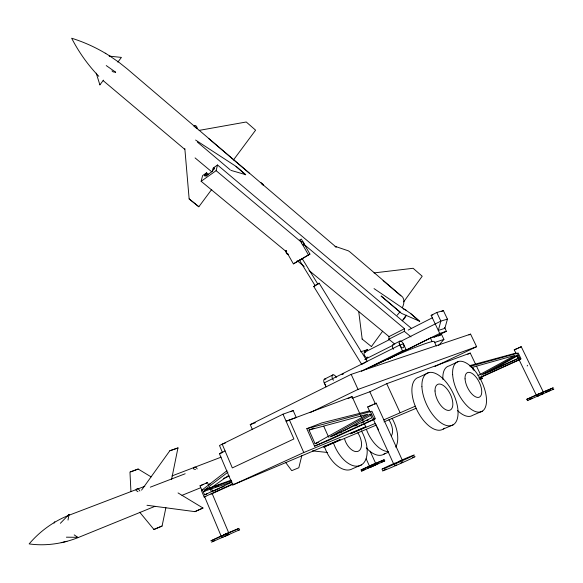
<?xml version="1.0" encoding="UTF-8"?>
<svg xmlns="http://www.w3.org/2000/svg" width="583" height="583" viewBox="0 0 583 583"><rect width="100%" height="100%" fill="white"/><g stroke="black" fill="none" stroke-linecap="round" stroke-linejoin="round"><path stroke-width="0.87" d="M410.993 336.901L404.34 331.333L404.485 328.71L304.02 244.415M394.815 344.145L388.839 339.204L389.021 336.595L309.099 270.534M54.78 521.698L54.044 523.14M68.014 520.065L69.013 514.461M151.099 476.872L138.171 469.038L130.745 471.887M171.562 479.466L177.961 447.882L169.813 450.768L141.552 490.135M139.731 512.246L153.985 529.524L162.081 526.034L165.893 507.706M146.982 505.272L194.926 511.648L202.986 508.026L178.055 492.934M202.986 508.026L194.926 511.648M286.668 251.987L201.142 181.284L216.118 170.659L217.51 164.989L411.358 328.353M285.823 462.713L291.74 470.67L298.831 467.741L301.797 455.673M212.394 171.417L213.254 167.984M217.51 164.989L213.509 167.846L213.247 168.888L214.449 168.035L214.165 169.157L212.97 170.01L212.686 171.132L205.704 176.095L205.988 174.98L204.611 175.957L206.542 172.816L208.634 174.565M201.142 181.284L202.6 175.621L206.542 172.816M211.491 542.168L239.664 529.772L238.571 530.064M436.769 312.503L443.364 310.608L447.431 319.12L444.873 328.346L438.292 330.423L440.865 321.102L436.769 312.503L431.15 315.374L439.72 333.418L446.381 331.29L444.523 327.376M527.214 366L527.462 365.257M402.255 307.904C403.808 304.596 404.908 300.369 402.671 297.119L350.07 252.045L348.401 250.843L335.057 246.325L336.172 247.141L127.079 68.787L118.939 62.301L109.721 55.968M316.015 285.065L315.126 285.648L299.502 260.288L301.717 258.852L302.183 258.633L317.801 284.03L317.465 284.271M302.183 258.633L301.615 259.078L309.93 254.093L301.353 239.081L299.822 239.795L301.535 242.805M399.435 311.606L401.512 313.37L419.782 321.306L410.432 313.348L374.031 288.6M403.684 301.856L422.201 276.225L413.114 268.282L374.031 272.917M371.393 346.594L382.674 331.166M410.432 313.348L419.665 321.466M230.941 170.389L245.756 174.66L236.013 166.374L195.596 140.058M233.477 159.961L255.602 130.169L246.237 121.993L199.131 130.388M184.833 148.585L189.147 198.912L198.847 206.761L211.746 189.388M236.013 166.374L245.618 174.834M99.89 84.856L103.475 80.119M117.839 62.141L121.417 57.411L109.159 56.128M361.7 364.397L313.763 286.501L318.231 283.688L319.149 283.2L367.071 361.125L365.672 362.138M319.149 283.2L317.954 284.03M397.205 315.199L399.872 312.014L381.122 296.142M438.576 345.581L443.918 339.415L441.564 334.46L430.429 338.053L387.476 359.332M193.993 126.394C194.758 123.778 197.848 127.028 197.076 128.763L194.933 126.941M369.95 411.933L367.691 406.97L376.217 403.166L402.35 460.264L393.707 464.046L372.967 418.55M376.217 403.166L374.344 404.143M60.355 523.315L68.991 514.454M516.225 353.874L514.25 349.829L521.238 346.717L543.363 392.119L536.338 395.172L517.012 355.492M536.338 395.172L538.656 394.079M205.85 496.308L204.159 497.015L201.426 490.507L227.006 470.7M227.924 472.179L204.203 490.216L231.291 480.815M212.11 493.451L228.733 532.891L221.795 536.017L221.212 536.236L204.546 496.556M221.212 536.236L222.196 535.726M205.041 489.873L212.591 486.783L228.791 475.378M202.119 490.769L200.035 485.807L207.512 482.542L208.576 485.056M207.512 482.542L205.551 483.496M365.009 362.553L362.386 364.076M316.27 284.854L316.977 284.424M394.64 465.533L394.91 465.518M287.601 253.714L293.387 263.859L309.93 254.093M300.114 259.974L293.387 263.859M393.707 464.046L399.34 461.466M521.238 346.717L518.418 348.066M317.05 284.438L317.801 284.03M315.265 285.677L313.763 286.501M343.569 431.129L371.429 414.834M517.726 355.696L489.275 371.757L518.95 358.217M315.075 443.721L367.771 414.178L309.012 430.05L315.075 443.721L318.354 442.388M477.892 375.649L514.898 355.39L471.115 367.669M370.205 467.289L372.916 466.189M370.139 451.198L375.714 463.507L369.52 466.225L366.182 458.836M369.52 466.225L370.584 465.708M528.009 400.23L527.221 400.652L553.85 389.101L552.553 389.51M299.975 260.069L299.502 260.288M228.922 534.531L229.33 534.305L228.733 534.516M389.021 336.595L404.485 328.71M441.768 311.417L443.364 310.608M364.324 351.323L367.64 349.632L360.564 351.826M537.278 396.265L538.984 395.631M388.839 339.204L404.34 331.333M364.783 352.168L389.706 339.488M408.202 330.087L432.324 317.815M324.687 379.03L332.959 374.862M393.204 344.509L400.011 341.084M365.016 359.361L393.263 345.114M400.521 341.449L440.865 321.102L447.431 319.12M402.889 461.991L400.754 463.011M373.652 365.803L406.132 349.705L403.4 343.861L399.749 345.027L324.214 382.885L326.014 386.879M342.017 374.599L343.649 373.783M252.388 429.554L250.238 424.584L351.177 374.366L470.583 334.132L476.617 346.688L434.991 366.445M361.416 371.276L402.489 350.9L406.132 349.705M387.688 359.245L439.72 333.418M434.138 337.353L446.381 331.29M438.299 336.07L441.564 334.46M359.864 413.755L352.088 396.629L286.107 421.232L296.237 417.508L293.162 410.549L283.003 414.185L219.478 445.507L222.349 452.248M290.735 411.744L293.162 410.549M212.474 541.636L214.34 540.725M376.654 424.956L323.674 447.125L340.159 439.64L232.734 484.976L219.412 453.683L225.074 450.929M468.951 334.926L470.583 334.132M365.461 369.323L396.717 355.047A51.953 3.09 -24.1 0 1 434.269 341.565L436.39 346.047M310.032 412.655L358.028 389.408L476.617 346.688M348.109 398.546L352.088 396.629M222.786 537.14L221.802 537.65L223.027 537.176M352.132 398.313L369.841 391.769L386.726 383.694L470.241 353.065L475.32 363.683M428.804 372.573L418.922 377.245A28.727 14.517 64.2 0 0 417.231 410.621A28.727 14.517 64.2 0 0 444.392 428.155M467.792 354.224L470.241 353.065M458.69 361.424L449.048 365.956A27.459 13.249 63.9 0 0 442.891 379.424M364.783 469.512L361.438 471.173L384.846 460.869L381.209 462.283M227.61 535.158L228.361 534.808M370.569 467.114L372.552 466.211M205.682 490.624L203.227 491.629L204.582 494.85L231.968 482.17M354.981 426.049L357.408 424.927M361.453 423.054L364.696 421.553M366.313 420.809L368.748 419.687M204.159 497.015L232.909 483.759M375.058 418.988L329.3 440.056L314.543 446.141L306.811 428.687L321.663 422.945L369.549 410.884M529.626 399.45L531.973 398.371M232.734 484.976L303.772 452.532L365.789 426.807L364.302 423.542M537.774 396.025L538.459 395.719M543.21 393.765L540.798 394.851M213.567 491.09L219.295 488.481M220.935 487.738L224.207 486.244M314.543 446.141L375.27 418.565L371.918 411.212L306.811 428.687M233.105 484.16L210.988 494.158M365.789 426.807L350.419 433.796L375.401 423.411M383.709 419.928L415.402 406.147M479.226 378.083L520.211 359.434M222.946 535.376L223.836 534.975M478.716 377.937L521.056 358.858L518.207 353.014L470.051 366.416M416.233 408.253L383.993 421.881M479.882 379.497L482.36 378.374L481.186 375.926M222.371 535.369L210.871 540.856L239.066 528.358L226.736 533.43M367.858 468.113L369.943 467.172M226.721 535.558L224.768 536.433M371.262 465.402L374.352 464.046M373.725 465.832L375.933 464.76M371.67 465.037L360.921 470.015L384.321 459.71L375.423 463.398M223.806 534.728L226 533.751M372.26 405.09L367.691 406.97M517.507 348.474L514.25 349.829M224.798 534.545L227.501 533.365M372.42 464.709L374.672 463.725M538.932 393.744L526.609 399.384L553.223 387.826L540.995 392.84M373.36 465.853L374.148 465.511M203.678 484.335L200.035 485.807M153.846 529.43L162.081 526.034M482.418 411.132L472.536 415.38A27.459 13.249 63.9 0 1 457.582 410.6M375.94 464.534L378.054 463.623M383.927 454.164L388.701 452.109M443.226 429.073L453.363 424.715M361.46 464.884L352.526 468.717A26.978 15.486 65.3 0 1 324.221 445.893M227.29 535.121L228.099 534.779M545.754 392.315L548.064 391.339M541.359 392.906L543.4 392.082M541.979 394.174L542.758 393.846M374.876 465.198L375.481 464.942M479.875 379.409L482.36 378.374M204.582 494.85L207.031 493.837M548.712 391.069L550.644 390.267M400.361 461.029L402.35 460.264M395.551 465.263L396.418 464.906M201.426 490.507L203.124 489.807M154.998 506.321L78.304 537.519C62.796 543.684 45.736 546.271 29.15 543.903C39.943 531.2 53.884 521.1 69.443 515.073L137.428 489.115M181.991 495.346L200.545 487.796M208.138 484.706L210.667 483.679M223.318 478.526L229.221 476.129M374.956 463.791L375.714 463.507M483.832 373.965L488.496 372.071M331.465 436.324L337.965 433.686M339.59 433.023L342.024 432.039M401.949 462.275L402.598 462.02M228.135 533.102L228.733 532.891M469.402 365.709L516.21 353.014M309.012 430.05L313.96 428.141M138.025 488.882L144.817 486.295M171.956 475.932L221.154 457.145M219.412 453.683L222.823 452.401M225.388 442.993L222.189 444.166L232.326 467.916L293.905 438.955L283.003 414.185M138.171 469.038L129.958 472.011L130.942 491.629M250.238 424.584L255.354 422.77M212.591 486.783L231.232 480.152M178.114 447.963L169.813 450.768M215.652 486.79L218.21 485.894M203.227 491.629L231.859 481.908M434.517 342.527L443.918 339.415M364.994 359.514L366.561 359.011M431.15 315.374L432.805 314.893M61.215 542.693L66.936 541.315M66.382 537.183L77.736 537.329M312.459 450.87L327.653 452.495M115.638 72.205L113.175 71.898L111.943 70.864M208.78 138.623L249.196 173.093M403.421 309.041L405.149 309.544A8.293 4.562 -49 0 1 406.103 310.265M195.072 157.906L211.636 171.723M260.856 182.428L262.7 184.301M195.473 469.563L193.498 468.87C192.878 466.575 196.617 466.546 197.149 468.914M189.147 198.912L198.847 206.761M358.705 311.395L362.181 339.08M110.304 56.332C98.316 48.586 85.286 42.464 71.651 38.223C78.814 52.142 87.953 65.056 98.833 76.315M185.19 473.746L150.29 487.177M105.283 53.213L105.814 53.549M74.201 534.888L77.736 537.307M137.989 491.724L136.065 490.398L136.298 489.195L138.193 488.474L139.884 490.995M106.23 65.573L115.653 72.183M362.087 339.029L371.495 346.645M297.184 260.681L304.195 266.475M204.888 174.878L206.287 176.037M206.265 173.894L207.665 175.06M184.753 149.335L103.14 80.614M216.118 170.659L301.928 242.659M197.375 142.077L230.212 169.85M381.202 296.011L399.953 311.89M261.476 183.645L263.465 185.343L262.838 184.119M383.075 280.554L400.871 295.807M357.816 432.834L358.035 433.125A13.402 7.572 65.1 0 1 358.603 451.053A13.402 7.572 65.1 0 1 345.056 440.435L344.48 438.416M388.89 419.833L389.094 420.11A12.841 6.945 64.8 0 1 391.346 435.858M302.395 244.313L308.414 254.844M285.816 250.595L286.712 252.155M517.296 353.371L520.145 359.23M476.493 366.131L480.407 374.293M472.594 367.195L474.066 370.271M472.565 368.318L473.338 369.928M430.429 338.053L432.127 341.653M399.749 345.027L402.489 350.9M386.726 383.694L400.018 412.524M369.841 391.769L375.437 403.997M370.489 411.773L373.849 419.148M351.177 374.366L358.028 389.408M360.607 415.387L361.715 417.836M362.458 419.469L363.566 421.91M323.74 426.224L328.666 437.257M289.292 419.68L303.772 452.532M211.403 488.277L212.751 491.469M209.632 487.577L211.403 491.768M96.231 73.188L99.882 84.856M406.293 315.133A8.293 4.562 -49 0 1 402.204 320.803M405.272 316.336A7.55 4.154 -49 0 1 402.991 319.499M367.858 356.949A2.973 1.589 62.4 0 1 365.643 356.971A2.973 1.589 62.4 0 1 364.047 353.502A2.973 1.589 62.4 0 1 365.716 352.285M378.571 429.831A12.841 6.945 64.8 0 1 377.223 426.88M325.802 384.969A3.527 2.004 63 0 1 323.725 380.794A3.527 2.004 63 0 1 325.839 379.139M333.491 380.262A3.549 1.997 62.9 0 1 332.507 375.139A3.549 1.997 62.9 0 1 336.318 377.449M361.387 430.815A27.153 15.406 65.2 0 1 360.52 465.38A27.153 15.406 65.2 0 1 333.651 443.474M388.54 451.577A26.016 14.138 64.8 0 1 366.525 429.693M392.126 418.346A26.016 14.138 64.8 0 1 395.733 447.146M385.093 453.297A25.856 14.218 64.9 0 1 366.262 447.839M415.067 456.591A17.811 0.466 -23.7 0 1 397.344 464.899A17.811 0.466 -23.7 0 1 382.914 470.605M384.423 469.818A17.811 0.466 -23.7 0 1 386.194 468.958M412.429 457.502A17.811 0.466 -23.7 0 1 414.273 456.81M402.35 459.812A17.811 0.437 -23.7 0 1 411.168 456.686A17.811 0.437 -23.7 0 1 384.284 468.448A17.811 0.437 -23.7 0 1 394.859 463.091M399.457 461.066A17.811 0.437 -23.7 0 1 401.534 460.162M393.387 349.297A3.709 1.902 62.4 0 1 392.359 345.908A3.709 1.902 62.4 0 1 393.729 344.473M288.155 254.217A1.917 1.049 58.5 0 1 286.574 252.738A1.917 1.049 58.5 0 1 286.588 250.916M288.388 254.29A1.917 1.057 58.5 0 1 286.37 253.153A1.917 1.057 58.5 0 1 286.523 250.996M370.125 414.192L329.84 436.98L371.786 417.836L370.125 414.192M516.946 355.331L481.5 374.905L518.36 358.232L516.946 355.331M465.052 378.848A13.642 6.442 63.7 0 0 478.111 397.438A13.642 6.442 63.7 0 0 476.989 378.36A13.642 6.442 63.7 0 0 465.052 378.848M452.648 374.701A27.641 13.132 63.8 0 0 479.233 412.152A27.641 13.132 63.8 0 0 476.799 373.251A27.641 13.132 63.8 0 0 452.648 374.701M435.027 390.996A14.276 7.062 64 0 0 448.764 410.425A14.276 7.062 64 0 0 447.999 390.267A14.276 7.062 64 0 0 435.027 390.996M421.917 386.726A28.924 14.393 64.1 0 0 449.887 425.852A28.924 14.393 64.1 0 0 448.152 384.758A28.924 14.393 64.1 0 0 421.917 386.726M399.209 343.278A3.724 1.895 62.4 0 0 403.152 347.811A3.724 1.895 62.4 0 0 402.365 342.257A3.724 1.895 62.4 0 0 399.209 343.278M301.44 242.586A1.938 1.042 58.5 0 0 303.597 244.984A1.938 1.042 58.5 0 0 303.284 242.207A1.938 1.042 58.5 0 0 301.44 242.586"/></g></svg>
